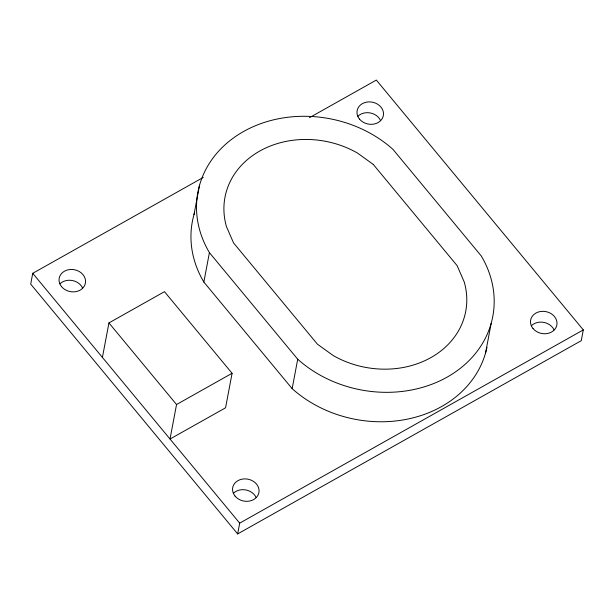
<?xml version="1.0" encoding="UTF-8"?>
<svg xmlns="http://www.w3.org/2000/svg" width="614" height="614" viewBox="0 0 614 614"><rect width="100%" height="100%" fill="white"/><g stroke="black" fill="none" stroke-linecap="round" stroke-linejoin="round"><path stroke-width="0.92" d="M203.28 177.4L32.742 273.314L30.7 284.105L237.664 533.927L581.258 340.686L583.3 329.895L376.336 80.073L309.456 117.688M102.415 357.425L108.939 322.918L164.475 291.681L232.084 373.289L225.568 407.796L170.024 439.033L176.54 404.526L232.084 373.289M193.986 214.647L199.542 185.221M486.948 347.301A115.77 96.651 10.7 0 1 408.356 418.94A115.77 96.651 10.7 0 1 292.157 388.654L203.856 282.064L209.412 252.63A115.77 96.651 10.7 0 1 243.597 131.48A115.77 96.651 10.7 0 1 392.983 149.394L481.284 255.984A115.77 96.651 10.7 0 1 447.107 377.134A115.77 96.651 10.7 0 1 297.721 359.221L209.412 252.63M237.664 533.927L239.698 523.136L583.3 329.895M292.157 388.654L297.721 359.221M485.597 352.827L491.162 323.394M108.939 322.918L176.54 404.526M32.742 273.314L239.698 523.136M531.356 325.735A13.347 11.144 10.7 0 1 554.081 329.964M357.847 116.307A13.347 11.144 10.7 0 1 380.573 120.528M59.903 283.868A13.347 11.144 10.7 0 1 82.629 288.096M233.412 493.303A13.347 11.144 10.7 0 1 256.138 497.524M203.856 282.064A115.77 96.651 10.7 0 1 194.515 212.835M373.243 164.398L357.386 153.001A88.224 73.657 10.7 0 0 259.791 151.029A88.224 73.657 10.7 0 0 226.459 226.627L233.566 242.952L317.461 344.216L333.318 355.613A88.224 73.657 10.7 0 0 430.913 357.586A88.224 73.657 10.7 0 0 464.238 281.987L457.138 265.662L373.243 164.398M533.036 328.559A13.347 11.144 10.7 0 0 555.893 327.73A13.347 11.144 10.7 0 0 542.3 311.329A13.347 11.144 10.7 0 0 533.036 328.559M359.528 119.131A13.347 11.144 10.7 0 0 382.392 118.302A13.347 11.144 10.7 0 0 368.799 101.893A13.347 11.144 10.7 0 0 359.528 119.131M61.592 286.692A13.347 11.144 10.7 0 0 84.448 285.863A13.347 11.144 10.7 0 0 70.856 269.454A13.347 11.144 10.7 0 0 61.592 286.692M235.093 496.127A13.347 11.144 10.7 0 0 257.949 495.298A13.347 11.144 10.7 0 0 244.357 478.889A13.347 11.144 10.7 0 0 235.093 496.127"/></g></svg>
